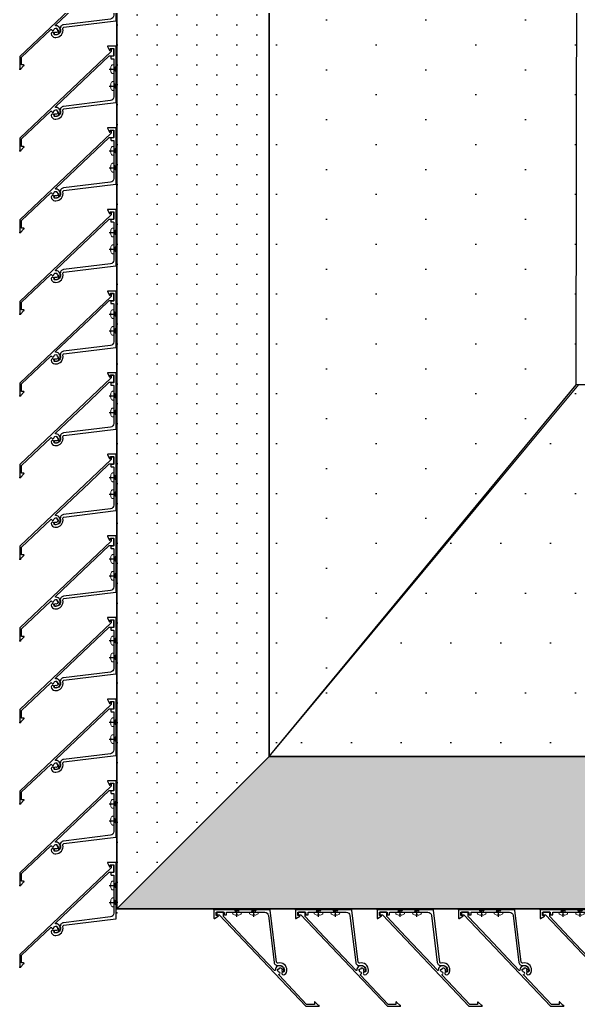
# Model space of a CAD drawing. Header units: millimetres. Extents: x 663313 to 1226001, y 1431724 to 1620898.
# Drawn here: x 744412 to 744857, y 1508431 to 1509217 of the extents above; entities that cross this region are included whole.
import ezdxf

# ---------------------------------------------------------------- set-up
doc = ezdxf.new("R2010")
doc.units = ezdxf.units.MM
doc.linetypes.add('CENTER', pattern=[50.8, 31.75, -6.35, 6.35, -6.35])
doc.linetypes.add('HIDDEN', pattern=[0.375, 0.25, -0.125])
for name, color, linetype in [('000 - CONCRETE_COL_HATCH_', 251, 'Continuous'), ('000 - CONCRETE_COL_WIPEOUT_', 250, 'Continuous'), ('000 - EXISTING_COLUMN_CUT_COLOR_5', 5, 'Continuous'), ('000 - EXISTING_CONCRETE_CUT_COLOR_5', 5, 'Continuous'), ('000 - STRUCTURE_STEEL_ACCESORIES_MAIN_COLOR_2', 1, 'Continuous'), ('000 - STRUCTURE_STEEL_ACCESORIES_SUB_COLOR_3', 251, 'Continuous'), ('000 - STRUCTURE_STEEL_ACCESORIES_WIPEOUT_', 250, 'Continuous'), ('010 - ASPG_ACCESSORIES_HATCH_', 251, 'Continuous'), ('010 - ASPG_ACCESSORIES_MAIN_COLOR_1', 1, 'Continuous'), ('010 - ASPG_ACCESSORIES_SUB_COLOR_1', 1, 'Continuous'), ('010 - ASPG_ACCESSORIES_SUB_COLOR_2', 251, 'Continuous'), ('010 - ASPG_ACCESSORIES_SYMBOL_', 251, 'Continuous'), ('010 - ASPG_ACCESSORIES_WIPEOUT_', 250, 'Continuous'), ('010 - ASPG_EXTR_MAIN_COLOR_2', 2, 'Continuous'), ('010 - ASPG_FASTERN_HIDDEN_', 251, 'Continuous'), ('010 - ASPG_FASTERN_MAIN_COLOR_1', 1, 'Continuous'), ('010 - ASPG_FASTERN_SUB_COLOR_2', 251, 'Continuous'), ('010 - ASPG_FLASHING_HATCH_', 251, 'Continuous'), ('010 - ASPG_FLASHING_MAIN_COLOR_2', 2, 'Continuous'), ('010 - ASPG_FLASHING_MAIN_COLOR_4', 4, 'Continuous'), ('010 - ASPG_FLASHING_WIPEOUT_', 250, 'Continuous'), ('010 - ASPG_FRAMING_CUT_COLOR_4', 4, 'Continuous'), ('010 - ASPG_FRAMING_HATCH_', 251, 'Continuous'), ('010 - ASPG_FRAMING_MAIN_COLOR_2', 2, 'Continuous'), ('010 - ASPG_FRAMING_SUB_COLOR_2', 1, 'Continuous'), ('010 - ASPG_FRAMING_WIPEOUT_', 250, 'Continuous'), ('BOLT & SCREW', 251, 'Continuous'), ('Center Line', 1, 'CENTER'), ('DIM', 1, 'Continuous'), ('tube-stopper', 2, 'Continuous')]:
    doc.layers.add(name, color=color, linetype=linetype)
for name, color, linetype, plot in [('000 - STRUCTURE_STEEL_ACCESORIES_DEF_SUB', 250, 'Continuous', False), ('010 - ASPG_EXTR_DEF_SUB', 250, 'Continuous', False), ('010 - ASPG_FASTERN_DEF_SUB', 250, 'Continuous', False), ('010 - ASPG_FRAMING_DEF_SUB', 250, 'Continuous', False)]:
    doc.layers.add(name, color=color, linetype=linetype, plot=plot)
for name, color, linetype, lineweight in [('12-GRID', 1, 'CENTER', 13), ('A-FLOR-E', 2, 'Continuous', 9), ('SCREW', 8, 'Continuous', 5)]:
    doc.layers.add(name, color=color, linetype=linetype, lineweight=lineweight)
pattern_1 = [(270, (1257419.24324, -520041.6224), (0.65495992507, -1.1344238721), [0.7562825814, -1.5125651628]), (30, (1257419.24324, -520041.6224), (0.65495992936, 1.1344238696), [0.7562825814, -1.5125651628]), (330, (1257419.24324, -520041.6224), (1.30991985442, -2.48e-09), [-1.5125651628, 0.7562825814])]
pattern_2 = [(315, (1257419.4929, -520021.6224), (1.3369313545, 1.3369313545), []), (45, (1257419.4929, -520021.6224), (-1.3369313545, 1.3369313545), [])]
pattern_3 = [(270, (1257419.4425, -520043.9224), (0.65495992507, -1.1344238721), [0.7562825814, -1.5125651628]), (30, (1257419.4425, -520043.9224), (0.65495992936, 1.1344238696), [0.7562825814, -1.5125651628]), (330, (1257419.4425, -520043.9224), (1.30991985442, -2.48e-09), [-1.5125651628, 0.7562825814])]
pattern_4 = [(315, (1257419.1929, -520023.9224), (1.3369313545, 1.3369313545), []), (45, (1257419.1929, -520023.9224), (-1.3369313545, 1.3369313545), [])]
pattern_5 = [(0, (0, 0), (7.9375, 15.875), [0, -15.875])]
pattern_6 = [(0, (0, 0), (19.84375, 39.6875), [0, -39.6875])]
pattern_7 = [(45, (68845973.911, -106253.634), (-4.0411152545, 4.0411152545), []), (45, (68845976.6053, -106253.634), (-4.0411152545, 4.0411152545), [])]

# ---------------------------------------------------------------- blocks, each defined once
blk = doc.blocks.new('C21')
at = {"color": 251}
for p, q in [((0, 0.06296), (0, -0.06296)), ((0.06296, 0), (-0.06296, 0))]:
    blk.add_line(p, q, dxfattribs=at)
at = {"layer": 'A-FLOR-E', "color": 5}
blk.add_lwpolyline([(0.15, 0.15), (0.15, -0.15), (-0.15, -0.15), (-0.15, 0.15)], close=True, dxfattribs=at)
blk = doc.blocks.new('*U5735')
blk.add_wipeout([(-150, -150), (150, -150), (150, 150), (-150, 150)]).dxf.layer = '000 - CONCRETE_COL_WIPEOUT_'
at = {"layer": '000 - CONCRETE_COL_HATCH_'}
h = blk.add_hatch(dxfattribs=at)
h.set_pattern_fill('AR-CONC', color=256, scale=0.5)
h.set_pattern_definition([(50, (0, -2e-14), (3.5863, -0.31376), [0.375, -4.125]), (355, (0, -2e-14), (-0.693757, 3.76096), [0.3, -3.3]), (100.4514, (0.299, -0.026), (2.892544, 3.4472), [0.3187, -3.50571]), (46.1842, (0, 1), (5.33621, -0.8276), [0.5625, -6.1875]), (96.6356, (0.4447, 0.931), (4.67331, 4.87059), [0.47805, -5.25857]), (351.1842, (0, 1), (4.67331, 4.8706), [0.45, -4.95]), (21, (0.5, 0.75), (2.984535, -2.013094), [0.375, -4.125]), (326, (0.5, 0.75), (1.216577, 3.62575), [0.3, -3.3]), (71.4514, (0.7487, 0.5822), (4.20111, 1.612656), [0.3187, -3.50571]), (37.5, (0, -2e-14), (0.060799, 1.664469), [0, -3.26, 0, -3.35, 0, -3.3125]), (7.5, (0, -2e-14), (1.315348, 1.972059), [0, -1.91, 0, -3.185, 0, -1.2625]), (327.5, (-1.115, -2e-14), (2.669112, -0.112774), [0, -1.25, 0, -3.9, 0, -5.175]), (317.5, (-1.615, -2e-14), (2.91593, 0.500525), [0, -1.625, 0, -2.59, 0, -3.675])])
h.paths.add_polyline_path([(-150, -150), (150, -150), (150, 150), (-150, 150)])
blk.add_point((0, 0))
at = {"layer": '000 - EXISTING_COLUMN_CUT_COLOR_5'}
blk.add_lwpolyline([(-150, -150), (150, -150), (150, 150), (-150, 150)], close=True, dxfattribs=at)
blk = doc.blocks.new('W-1-PP18-ST_ENT4_REV00_20260531-225334_LOPF_PL')
at = {"layer": 'DIM', "color": 2}
blk.add_lwpolyline([(-3330.21, -7804.66), (-3330.34, -13099.96)], dxfattribs=at)
at = {"color": 2, "xscale": 1000.000000000001, "yscale": 1000.000000000001, "zscale": 1000.000000000001, "rotation": 89.99860513390384}
blk.add_blockref('C21', (-3180.12, -13249.98), dxfattribs=at)
at = {"layer": '000 - EXISTING_CONCRETE_CUT_COLOR_5'}
blk.add_blockref('*U5735', (-3180.12, -13249.98), dxfattribs=at)
blk = doc.blocks.new('*U6399')
at = {"layer": '12-GRID', "color": 8, "linetype": 'CENTER'}
for p, q in [((0, -6.2), (0, 2.2)), ((-4.2, -2), (4.2, -2))]:
    blk.add_line(p, q, dxfattribs=at)
at = {"layer": 'BOLT & SCREW'}
for p, q in [((-0.55, -1.77), (-1.77, -1.56)), ((-0.55, -2.23), (-1.77, -2.44)), ((-0.46, -1.77), (-0.88, -1.56)), ((-0.46, -2.23), (-0.88, -2.44)), ((-0.23, -1.45), (-0.44, -0.23)), ((-0.23, -1.54), (-0.44, -1.12)), ((-0.23, -2.46), (-0.44, -2.88)), ((-0.23, -2.55), (-0.44, -3.77)), ((0.23, -1.45), (0.44, -0.23)), ((0.23, -1.54), (0.44, -1.12)), ((0.44, -2.88), (0.23, -2.46)), ((0.23, -2.55), (0.44, -3.77)), ((0.46, -1.77), (0.88, -1.56)), ((0.46, -2.23), (0.88, -2.44)), ((0.55, -1.77), (1.77, -1.56)), ((0.55, -2.23), (1.77, -2.44))]:
    blk.add_line(p, q, dxfattribs=at)
for points in [[(-1.77, -1.56), (-0.88, -1.56, 0.414214), (-0.44, -1.12), (-0.44, -0.23), (0.44, -0.23), (0.44, -1.12, 0.414214), (0.88, -1.56), (1.77, -1.56), (1.77, -2.44), (0.88, -2.44, 0.414214), (0.44, -2.88), (0.44, -3.77), (-0.44, -3.77), (-0.44, -2.88, 0.414214), (-0.88, -2.44), (-1.77, -2.44)], [(0.23, -2.46, -0.414214), (0.46, -2.23), (0.55, -2.23), (0.55, -1.77), (0.46, -1.77, -0.414214), (0.23, -1.54), (0.23, -1.45), (-0.23, -1.45), (-0.23, -1.54, -0.414214), (-0.46, -1.77), (-0.55, -1.77), (-0.55, -2.23), (-0.46, -2.23, -0.414214), (-0.23, -2.46), (-0.23, -2.55), (0.23, -2.55)]]:
    blk.add_lwpolyline(points, format="xyb", close=True, dxfattribs=at)
blk.add_circle((0, -2), 3.5, dxfattribs=at)
blk = doc.blocks.new('000_ASPG_TYP_FILES_20260218-010703_FRAME_EXTR_')
at = {"layer": '010 - ASPG_FRAMING_HATCH_'}
h = blk.add_hatch(dxfattribs=at)
h.set_pattern_fill('ANSI32', color=256, scale=0.1, angle=180)
edge = h.paths.add_edge_path()
edge.add_line((2, 16), (2, 2))
edge.add_line((2, 2), (39.7, 2))
edge.add_arc((39.7, 1.7), 0.3, 0, 90, ccw=False)
edge.add_line((40, 1.7), (40, 0.3))
edge.add_arc((39.7, 0.3), 0.3, -90, 0, ccw=False)
edge.add_line((39.7, 0), (0.3, 0))
edge.add_arc((0.3, 0.3), 0.3, 180, 270, ccw=False)
edge.add_line((0, 0.3), (0, 17.7))
edge.add_arc((0.3, 17.7), 0.3, 90, 180, ccw=False)
edge.add_line((0.3, 18), (22.56, 18))
edge.add_arc((22.56, 18.5), 0.5, 270, 380.20955)
edge.add_arc((26.17, 19.83), 3.35, 182.06379, 200.20955, ccw=False)
edge.add_arc((23.58, 19.74), 0.76, 2.06379, 182.06379, ccw=False)
edge.add_arc((26.17, 19.83), 1.83, 182.06379, 447.93621)
edge.add_arc((26.26, 22.42), 0.76, 87.93621, 267.93621, ccw=False)
edge.add_arc((26.17, 19.83), 3.35, 69.79045, 87.93621, ccw=False)
edge.add_arc((27.5, 23.44), 0.5, 249.79045, 360)
edge.add_line((28, 23.44), (28, 26.68))
edge.add_line((28, 26.68), (28.5, 27.18))
edge.add_line((28.5, 27.18), (28, 27.68))
edge.add_line((28, 27.68), (28, 38.62))
edge.add_line((28, 38.62), (28.5, 39.12))
edge.add_line((28.5, 39.12), (28, 39.62))
edge.add_line((28, 39.62), (28, 42.86))
edge.add_arc((27.5, 42.86), 0.5, 0, 110.20955)
edge.add_arc((26.17, 46.47), 3.35, 272.06379, 290.20955, ccw=False)
edge.add_arc((26.26, 43.88), 0.76, 92.06379, 272.06379, ccw=False)
edge.add_arc((26.17, 46.47), 1.83, 272.06379, 537.93621)
edge.add_arc((23.58, 46.56), 0.76, 177.93621, 357.93621, ccw=False)
edge.add_arc((26.17, 46.47), 3.35, 159.79045, 177.93621, ccw=False)
edge.add_arc((22.56, 47.8), 0.5, 339.79045, 450)
edge.add_line((22.56, 48.3), (0.3, 48.3))
edge.add_arc((0.3, 48.6), 0.3, 180, 270, ccw=False)
edge.add_line((0, 48.6), (0, 60))
edge.add_arc((0.3, 60), 0.3, 90, 180, ccw=False)
edge.add_line((0.3, 60.3), (5, 60.3))
edge.add_line((5, 60.3), (5, 65))
edge.add_arc((5.3, 65), 0.3, 90, 180, ccw=False)
edge.add_line((5.3, 65.3), (30, 65.3))
edge.add_line((30, 65.3), (30, 63.6))
edge.add_arc((29.7, 63.6), 0.3, -90, 0, ccw=False)
edge.add_line((29.7, 63.3), (7.3, 63.3))
edge.add_arc((7.3, 63), 0.3, 90, 180)
edge.add_line((7, 63), (7, 58.3))
edge.add_line((7, 58.3), (2.3, 58.3))
edge.add_arc((2.3, 58), 0.3, 90, 180)
edge.add_line((2, 58), (2, 50.6))
edge.add_arc((2.3, 50.6), 0.3, 180, 270)
edge.add_line((2.3, 50.3), (29.7, 50.3))
edge.add_arc((29.7, 50), 0.3, 0, 90, ccw=False)
edge.add_line((30, 50), (30, 26.68))
edge.add_line((30, 26.68), (30, 16.3))
edge.add_arc((29.7, 16.3), 0.3, -90, 0, ccw=False)
edge.add_line((29.7, 16), (2, 16))
at = {"layer": '010 - ASPG_FRAMING_CUT_COLOR_4'}
blk.add_lwpolyline([(2, 16), (2, 2), (39.7, 2, -0.414214), (40, 1.7), (40, 0.3, -0.414214), (39.7, 0), (0.3, 0, -0.414214), (0, 0.3), (0, 17.7, -0.414214), (0.3, 18), (22.56, 18, 0.52173), (23.03, 18.67, -0.079342), (22.82, 19.71, -1), (24.34, 19.76, 2.296346), (26.24, 21.66, -1), (26.29, 23.18, -0.079342), (27.33, 22.97, 0.52173), (28, 23.44), (28, 26.68), (28.5, 27.18), (28, 27.68), (28, 38.62), (28.5, 39.12), (28, 39.62), (28, 42.86, 0.52173), (27.33, 43.33, -0.079342), (26.29, 43.12, -1), (26.24, 44.64, 2.296346), (24.34, 46.54, -1), (22.82, 46.59, -0.079342), (23.03, 47.63, 0.52173), (22.56, 48.3), (0.3, 48.3, -0.414214), (0, 48.6), (0, 60, -0.414214), (0.3, 60.3), (5, 60.3), (5, 65, -0.414214), (5.3, 65.3), (30, 65.3), (30, 63.6, -0.414214), (29.7, 63.3), (7.3, 63.3, 0.414214), (7, 63), (7, 58.3), (2.3, 58.3, 0.414214), (2, 58), (2, 50.6, 0.414214), (2.3, 50.3), (29.7, 50.3, -0.414214), (30, 50), (30, 26.68), (30, 16.3, -0.414214), (29.7, 16)], format="xyb", close=True, dxfattribs=at)
for p in [(26.17, 48.47), (26.17, 21.83)]:
    blk.add_blockref('*U6399', p)
blk = doc.blocks.new('PZG35-9D5')
at = {"layer": 'Center Line'}
blk.add_line((0, 3.73), (0, -10.53), dxfattribs=at)
at = {"layer": 'SCREW', "color": 8}
for p, q in [((-1.4, 0), (-1.4, -1.09)), ((1.4, 0), (1.4, -0.59)), ((-1.85, -1.4), (1.85, -0.9)), ((-1.85, -1.4), (-1.4, -1.09)), ((-1.85, -1.4), (-1.4, -1.71)), ((-1.85, -2.7), (1.85, -2.2)), ((-1.85, -2.7), (-1.4, -2.39)), ((-1.85, -2.7), (-1.4, -3.01)), ((-1.85, -4), (-1.4, -3.69)), ((-1.85, -4), (-0.99, -3.88)), ((-1.85, -4), (-1.4, -4.31)), ((-1.4, -1.09), (1.4, -0.59)), ((-1.4, -1.71), (1.4, -1.21)), ((-1.4, -1.71), (-1.4, -2.39)), ((-1.4, -2.39), (1.4, -1.89)), ((-1.4, -3.01), (1.4, -2.51)), ((-1.4, -3.01), (-1.4, -3.69)), ((-1.4, -3.69), (-0.84, -3.59)), ((-1.4, -4.31), (-1.18, -4.27)), ((-1.4, -4.31), (-1.4, -8.1)), ((0.56, -3.34), (1.4, -3.19)), ((0.71, -3.65), (1.85, -3.5)), ((0.71, -3.93), (1.4, -3.81)), ((0.71, -4.61), (1.4, -4.49)), ((0.71, -4.95), (1.85, -4.8)), ((0.71, -5.23), (1.4, -5.11)), ((1.85, -0.9), (1.4, -0.59)), ((1.85, -0.9), (1.4, -1.21)), ((1.4, -1.21), (1.4, -1.89)), ((1.85, -2.2), (1.4, -1.89)), ((1.85, -2.2), (1.4, -2.51)), ((1.4, -2.51), (1.4, -3.19)), ((1.85, -3.5), (1.4, -3.19)), ((1.85, -3.5), (1.4, -3.81)), ((1.4, -3.81), (1.4, -4.49)), ((1.85, -4.8), (1.4, -4.49)), ((1.85, -4.8), (1.4, -5.11)), ((1.4, -5.11), (1.4, -8.1)), ((0, -9.5), (-1.4, -8.1)), ((0, -9.5), (1.4, -8.1))]:
    blk.add_line(p, q, dxfattribs=at)
blk.add_lwpolyline([(0, -9.5), (0.71, -5.23), (0.71, -3.6, 0.417657), (0.41, -3.3, 0.108102), (-0.84, -3.59), (-1.4, -4.7)], format="xyb", dxfattribs=at)
blk = doc.blocks.new('*U6170')
at = {"layer": 'SCREW', "color": 6}
blk.add_lwpolyline([(3.03, 1.78, 0.09906), (0.8, 2.55), (0.8, 2.27), (-0.8, 2.27), (-0.8, 2.55, 0.09906), (-3.03, 1.78, 0.266588), (-3.5, 0.96), (-3.5, 0.2, 0.414214), (-3.3, 0), (3.3, 0, 0.414214), (3.5, 0.2), (3.5, 0.96, 0.266588)], format="xyb", close=True, dxfattribs=at)
at = {"layer": 'SCREW'}
blk.add_blockref('PZG35-9D5', (0, 0), dxfattribs=at)
blk = doc.blocks.new('*U6179')
blk.add_point((0, 0))
at = {"layer": '010 - ASPG_ACCESSORIES_MAIN_COLOR_1'}
blk.add_lwpolyline([(-39.7, -0.6, 0.414214), (-40, -0.9), (-40, -7.37, 0.57735), (-39.65, -7.57), (-36.64, -5.83, 0.767327), (-36.79, -5.3), (-37.9, -5.3, -0.414214), (-38.2, -5), (-38.2, -2.8, -0.414214), (-38, -2.6), (-32.18, -2.6, -0.388879), (-31.98, -2.78), (-31.85, -4.34, 0.388879), (-31.35, -4.8), (-30.3, -4.8, 0.414214), (-30, -4.5), (-30, -2.9, -0.414214), (-29.7, -2.6), (0.41, -2.6, -0.378969), (3.39, -5.24), (7.95, -42.52, 0.446593), (11.62, -45.08, -0.489802), (16.08, -48.68), (16.06, -49.36, -0.18248), (15.8, -50.02, -0.267949), (15.33, -50.17, 1.122115), (15.1, -52.34, 0.405004), (18.06, -49.4), (18.08, -48.72, 0.489805), (11.16, -43.13, -0.446597), (9.94, -42.28), (4.87, -0.85, 0.364176), (4.57, -0.6)], format="xyb", close=True, dxfattribs=at)
at = {"layer": '010 - ASPG_EXTR_DEF_SUB'}
for p in [(-40, -0.5), (43.44, -76.9), (43.44, -77.5)]:
    blk.add_point(p, dxfattribs=at)
at = {"layer": '010 - ASPG_EXTR_MAIN_COLOR_2'}
blk.add_lwpolyline([(11.37, -48.15), (11.47, -47.44), (12.18, -47.56), (12.29, -46.79, -0.535538), (14.19, -49.17, 0.991572), (15.66, -49.58, 1.157025), (8.79, -48.77, -0.688558), (8.27, -48.99), (-17.14, -22.17), (-32.34, -6.13), (-32.34, -2.9, 0.414312), (-32.64, -2.6), (-37.54, -2.6, 0.414116), (-37.84, -2.9), (-37.84, -4.3, 0.414214), (-37.54, -4.6), (-35.99, -4.6, -0.205895), (-35.77, -4.69), (33.23, -77.5), (43.14, -77.5, 0.668179), (43.36, -76.99), (40.52, -74.15, 0.668179), (40.01, -74.36), (40.01, -76), (33.87, -76), (11.86, -52.78, -0.558354), (12.08, -51.95, 0.766275), (12.04, -50.39, -0.438583), (10.71, -48.05)], format="xyb", close=True, dxfattribs=at)
at = {"layer": 'SCREW', "rotation": 180}
for p in [(-21.65, -2.5), (-8.24, -2.5)]:
    blk.add_blockref('*U6170', p, dxfattribs=at)
blk = doc.blocks.new('*U4706')
blk.add_wipeout([(1287.28, 4), (60, 4), (60, 69.3), (1287.28, 69.3)]).dxf.layer = '010 - ASPG_FRAMING_WIPEOUT_'
at = {"layer": '010 - ASPG_FRAMING_MAIN_COLOR_2'}
blk.add_lwpolyline([(1257.28, 69.3), (90, 69.3), (90, 6), (1257.28, 6)], close=True, dxfattribs=at)
at = {"layer": '010 - ASPG_FRAMING_SUB_COLOR_2'}
for points in [[(1287.28, 4), (60, 4), (60, 69.3), (1287.28, 69.3)], [(60, 2), (60, 4), (1287.28, 4), (1287.28, 2)]]:
    blk.add_lwpolyline(points, close=True, dxfattribs=at)
at = {"color": 1, "xscale": -1, "rotation": 180}
for p in [(575.3, 69.3), (640.3, 69.3), (705.3, 69.3), (770.3, 69.3), (835.3, 69.3), (900.3, 69.3), (965.3, 69.3), (1030.3, 69.3), (1095.3, 69.3), (1160.3, 69.3), (1225.3, 69.3), (1290.3, 69.3)]:
    blk.add_blockref('*U6179', p, dxfattribs=at)
at = {"xscale": -1}
blk.add_blockref('000_ASPG_TYP_FILES_20260218-010703_FRAME_EXTR_', (1287.28, 4), dxfattribs=at)
blk = doc.blocks.new('*U6177')
at = {"layer": '010 - ASPG_FRAMING_HATCH_', "transparency": 33554585}
h = blk.add_hatch(dxfattribs=at)
h.set_pattern_fill('ANSI32', color=256, scale=0.25)
edge = h.paths.add_edge_path()
edge.add_line((2, -50), (2, -75))
edge.add_line((2, -75), (0, -75))
edge.add_line((0, -75), (0, -49))
edge.add_arc((1, -49), 1, 90, 180, ccw=False)
edge.add_line((1, -48), (63, -48))
edge.add_arc((63, -47), 1, 270, 360)
edge.add_line((64, -47), (64, 47))
edge.add_arc((63, 47), 1, 0, 90)
edge.add_line((63, 48), (1, 48))
edge.add_arc((1, 49), 1, 180, 270, ccw=False)
edge.add_line((0, 49), (0, 75))
edge.add_line((0, 75), (2, 75))
edge.add_line((2, 75), (2, 50))
edge.add_line((2, 50), (141, 50))
edge.add_line((141, 50), (141, 41))
edge.add_arc((140, 41), 1, 270, 360, ccw=False)
edge.add_line((140, 40), (132, 40))
edge.add_arc((132, 41), 1, 180, 270, ccw=False)
edge.add_line((131, 41), (131, 47))
edge.add_arc((130, 47), 1, 0, 90)
edge.add_line((130, 48), (67, 48))
edge.add_arc((67, 47), 1, 90, 180)
edge.add_line((66, 47), (66, -47))
edge.add_arc((67, -47), 1, 180, 270)
edge.add_line((67, -48), (130, -48))
edge.add_arc((130, -47), 1, 270, 360)
edge.add_line((131, -47), (131, -41))
edge.add_arc((132, -41), 1, 90, 180, ccw=False)
edge.add_line((132, -40), (140, -40))
edge.add_arc((140, -41), 1, 0, 90, ccw=False)
edge.add_line((141, -41), (141, -50))
edge.add_line((141, -50), (2, -50))
h.paths.add_polyline_path([(139, 48), (139, 42), (133, 42), (133, 48)], flags=16)
h.paths.add_polyline_path([(139, -48), (139, -42), (133, -42), (133, -48)], flags=16)
at = {"layer": '010 - ASPG_FRAMING_HATCH_'}
h = blk.add_hatch(dxfattribs=at)
h.set_pattern_fill('ANSI37', color=256, scale=0.595498, angle=-90)
h.set_pattern_definition(pattern_2)
edge = h.paths.add_edge_path()
edge.add_ellipse((57.77, 55), major_axis=(0, -5), ratio=0.644482, start_angle=0, end_angle=180)
edge.add_line((57.77, 60), (62, 60))
edge.add_arc((62, 60.3), 0.3, -90, 0)
edge.add_line((62.3, 60.3), (62.3, 61))
edge.add_line((62.3, 61), (61.8, 61.5))
edge.add_line((61.8, 61.5), (62.3, 62))
edge.add_line((62.3, 62), (61.8, 62.5))
edge.add_line((61.8, 62.5), (62.3, 63))
edge.add_line((62.3, 63), (61.8, 63.5))
edge.add_line((61.8, 63.5), (62.3, 64))
edge.add_line((62.3, 64), (62.3, 65))
edge.add_line((62.3, 65), (63.3, 65))
edge.add_line((63.3, 65), (63.8, 65.5))
edge.add_line((63.8, 65.5), (64.3, 65))
edge.add_line((64.3, 65), (64.8, 65.5))
edge.add_line((64.8, 65.5), (65.3, 65))
edge.add_line((65.3, 65), (65.8, 65.5))
edge.add_line((65.8, 65.5), (66.3, 65))
edge.add_line((66.3, 65), (67, 65))
edge.add_arc((67, 65.3), 0.3, -90, 0)
edge.add_line((67.3, 65.3), (67.3, 60))
edge.add_arc((77.2, 55), 11.09, 153.20373, 206.79627)
edge.add_line((67.3, 50), (57.77, 50))
h = blk.add_hatch(dxfattribs=at)
h.set_pattern_fill('ANSI37', color=256, scale=0.595498, angle=-90)
h.set_pattern_definition(pattern_4)
edge = h.paths.add_edge_path()
edge.add_ellipse((11.53, 55), major_axis=(0, -5), ratio=0.644482, start_angle=180, end_angle=360, ccw=False)
edge.add_line((11.53, 60), (2, 60))
edge.add_arc((-7.9, 55), 11.09, -26.79627, 26.79627, ccw=False)
edge.add_line((2, 50), (11.53, 50))
h = blk.add_hatch(dxfattribs=at)
h.set_pattern_fill('HONEY', color=256, scale=0.238199, angle=-90)
h.set_pattern_definition(pattern_3)
edge = h.paths.add_edge_path()
edge.add_ellipse((11.78, 55), major_axis=(0, -5), ratio=0.644482, start_angle=0, end_angle=360, ccw=False)
h = blk.add_hatch(dxfattribs=at)
h.set_pattern_fill('HONEY', color=256, scale=0.238199, angle=-90)
h.set_pattern_definition(pattern_1)
edge = h.paths.add_edge_path()
edge.add_ellipse((57.52, 55), major_axis=(0, -5), ratio=0.644482, start_angle=0, end_angle=360)
h = blk.add_hatch(dxfattribs=at)
h.set_pattern_fill('ANSI37', color=256, scale=0.595498, angle=-90)
h.set_pattern_definition(pattern_4)
edge = h.paths.add_edge_path()
edge.add_ellipse((11.53, -55), major_axis=(0, 5), ratio=0.644482, start_angle=0, end_angle=180)
edge.add_line((11.53, -60), (2, -60))
edge.add_arc((-7.9, -55), 11.09, 333.20373, 386.79627)
edge.add_line((2, -50), (11.53, -50))
h = blk.add_hatch(dxfattribs=at)
h.set_pattern_fill('HONEY', color=256, scale=0.238199, angle=-90)
h.set_pattern_definition(pattern_3)
edge = h.paths.add_edge_path()
edge.add_ellipse((11.78, -55), major_axis=(0, 5), ratio=0.644482, start_angle=0, end_angle=360)
h = blk.add_hatch(dxfattribs=at)
h.set_pattern_fill('HONEY', color=256, scale=0.238199, angle=-90)
h.set_pattern_definition(pattern_1)
edge = h.paths.add_edge_path()
edge.add_ellipse((57.52, -55), major_axis=(0, 5), ratio=0.644482, start_angle=0, end_angle=360, ccw=False)
h = blk.add_hatch(dxfattribs=at)
h.set_pattern_fill('ANSI37', color=256, scale=0.595498, angle=-90)
h.set_pattern_definition(pattern_2)
edge = h.paths.add_edge_path()
edge.add_ellipse((57.77, -55), major_axis=(0, 5), ratio=0.644482, start_angle=180, end_angle=360, ccw=False)
edge.add_line((57.77, -60), (62, -60))
edge.add_arc((62, -60.3), 0.3, 360, 450, ccw=False)
edge.add_line((62.3, -60.3), (62.3, -61))
edge.add_line((62.3, -61), (61.8, -61.5))
edge.add_line((61.8, -61.5), (62.3, -62))
edge.add_line((62.3, -62), (61.8, -62.5))
edge.add_line((61.8, -62.5), (62.3, -63))
edge.add_line((62.3, -63), (61.8, -63.5))
edge.add_line((61.8, -63.5), (62.3, -64))
edge.add_line((62.3, -64), (62.3, -65))
edge.add_line((62.3, -65), (63.3, -65))
edge.add_line((63.3, -65), (63.8, -65.5))
edge.add_line((63.8, -65.5), (64.3, -65))
edge.add_line((64.3, -65), (64.8, -65.5))
edge.add_line((64.8, -65.5), (65.3, -65))
edge.add_line((65.3, -65), (65.8, -65.5))
edge.add_line((65.8, -65.5), (66.3, -65))
edge.add_line((66.3, -65), (67, -65))
edge.add_arc((67, -65.3), 0.3, 360, 450, ccw=False)
edge.add_line((67.3, -65.3), (67.3, -60))
edge.add_arc((77.2, -55), 11.09, 153.20373, 206.79627, ccw=False)
edge.add_line((67.3, -50), (57.77, -50))
at = {"layer": '010 - ASPG_FASTERN_DEF_SUB'}
blk.add_point((0, 0), dxfattribs=at)
at = {"layer": '010 - ASPG_FRAMING_CUT_COLOR_4'}
blk.add_lwpolyline([(2, -50), (2, -75), (0, -75), (0, -49, -0.414214), (1, -48), (63, -48, 0.414214), (64, -47), (64, 47, 0.414214), (63, 48), (1, 48, -0.414214), (0, 49), (0, 75), (2, 75), (2, 50), (141, 50), (141, 41, -0.414214), (140, 40), (132, 40, -0.414214), (131, 41), (131, 47, 0.414214), (130, 48), (67, 48, 0.414214), (66, 47), (66, -47, 0.414214), (67, -48), (130, -48, 0.414214), (131, -47), (131, -41, -0.414214), (132, -40), (140, -40, -0.414214), (141, -41), (141, -50)], format="xyb", close=True, dxfattribs=at)
for points in [[(139, 48), (139, 42), (133, 42), (133, 48)], [(139, -48), (139, -42), (133, -42), (133, -48)]]:
    blk.add_lwpolyline(points, close=True, dxfattribs=at)
at = {"layer": '010 - ASPG_FRAMING_DEF_SUB', "transparency": 33554508}
blk.add_line((136.5, 0), (-4.5, 0), dxfattribs=at)
at = {"layer": '010 - ASPG_FRAMING_DEF_SUB', "transparency": 33554457}
for points in [[(54.3, 50), (67.3, 50), (67.3, 65.5), (54.3, 65.5)], [(2, 50), (15, 50), (15, 60), (2, 60)], [(2, -50), (15, -50), (15, -60), (2, -60)], [(54.3, -50), (67.3, -50), (67.3, -65.5), (54.3, -65.5)]]:
    blk.add_lwpolyline(points, close=True, dxfattribs=at)
at = {"layer": '010 - ASPG_FRAMING_SUB_COLOR_2'}
for points in [[(57.52, 50), (67.3, 50, -0.238199), (67.3, 60), (67.3, 65.3, -0.414214), (67, 65), (66.3, 65), (65.8, 65.5), (65.3, 65), (64.8, 65.5), (64.3, 65), (63.8, 65.5), (63.3, 65), (62.3, 65), (62.3, 64), (61.8, 63.5), (62.3, 63), (61.8, 62.5), (62.3, 62), (61.8, 61.5), (62.3, 61), (62.3, 60.3, -0.414214), (62, 60), (57.52, 60)], [(11.78, 50), (2, 50, 0.238199), (2, 60), (11.78, 60)], [(11.78, -50), (2, -50, -0.238199), (2, -60), (11.78, -60)], [(57.52, -50), (67.3, -50, 0.238199), (67.3, -60), (67.3, -65.3, 0.414214), (67, -65), (66.3, -65), (65.8, -65.5), (65.3, -65), (64.8, -65.5), (64.3, -65), (63.8, -65.5), (63.3, -65), (62.3, -65), (62.3, -64), (61.8, -63.5), (62.3, -63), (61.8, -62.5), (62.3, -62), (61.8, -61.5), (62.3, -61), (62.3, -60.3, 0.414214), (62, -60), (57.52, -60)]]:
    blk.add_lwpolyline(points, format="xyb", dxfattribs=at)
at = {"layer": '010 - ASPG_FRAMING_SUB_COLOR_2', "extrusion": (0, 0, -1)}
for centre, major_axis in [((11.78, 55), (0, -5)), ((57.52, -55), (0, 5))]:
    blk.add_ellipse(centre, major_axis=major_axis, ratio=0.644482, dxfattribs=at)
at = {"layer": '010 - ASPG_FRAMING_SUB_COLOR_2'}
for centre, major_axis in [((57.52, 55), (0, -5)), ((11.78, -55), (0, 5))]:
    blk.add_ellipse(centre, major_axis=major_axis, ratio=0.644482, dxfattribs=at)
blk = doc.blocks.new('*U4705')
blk.add_wipeout([(465, 4), (60, 4), (60, 69.3), (465, 69.3)]).dxf.layer = '010 - ASPG_FRAMING_WIPEOUT_'
at = {"color": 1}
blk.add_point((60, 69.5), dxfattribs=at)
at = {"layer": '010 - ASPG_FRAMING_MAIN_COLOR_2'}
blk.add_lwpolyline([(435, 69.3), (90, 69.3), (90, 6), (435, 6)], close=True, dxfattribs=at)
at = {"layer": '010 - ASPG_FRAMING_SUB_COLOR_2'}
for points in [[(465, 4), (60, 4), (60, 69.3), (465, 69.3)], [(60, 2), (60, 4), (465, 4), (465, 2)]]:
    blk.add_lwpolyline(points, close=True, dxfattribs=at)
at = {"color": 1, "rotation": 180}
for p in [(100, 69.3), (165, 69.3), (230, 69.3), (295, 69.3), (360, 69.3), (425, 69.3)]:
    blk.add_blockref('*U6179', p, dxfattribs=at)
at = {"transparency": 33554559, "xscale": -1, "rotation": 270}
blk.add_blockref('*U6177', (0, 0), dxfattribs=at)
blk.add_blockref('000_ASPG_TYP_FILES_20260218-010703_FRAME_EXTR_', (60, 4))
at = {"xscale": -1}
blk.add_blockref('000_ASPG_TYP_FILES_20260218-010703_FRAME_EXTR_', (465, 4), dxfattribs=at)
blk = doc.blocks.new('W-1-PP18-ST_ENT4_REV00_20260604-235409_LOPF_ASPG_')
at = {"xscale": -1.000000000000002, "rotation": 90}
blk.add_blockref('*U4706', (-3379, -12230), dxfattribs=at)
at = {"rotation": 180}
blk.add_blockref('*U4705', (-2906, -13448), dxfattribs=at)
blk = doc.blocks.new('*U5631')
blk.add_wipeout([(0, -52), (1921, -52), (1674.34, -348.31), (0, -348)]).dxf.layer = '010 - ASPG_FLASHING_WIPEOUT_'
at = {"layer": '010 - ASPG_FLASHING_HATCH_'}
h = blk.add_hatch(dxfattribs=at)
h.set_pattern_fill('DOTS', color=256, scale=0.5)
h.set_pattern_definition(pattern_6)
h.paths.add_polyline_path([(0, -52), (1921, -52), (1674.34, -348.31), (0, -348)])
at = {"layer": '010 - ASPG_FLASHING_MAIN_COLOR_2'}
blk.add_lwpolyline([(0, -52), (1921, -52), (1674.34, -348.31), (0, -348)], close=True, dxfattribs=at)
blk.add_wipeout([(0, 69.3), (2042.3, 69.3), (1921, -52), (0, -52)]).dxf.layer = '010 - ASPG_FLASHING_WIPEOUT_'
at = {"layer": '010 - ASPG_FLASHING_HATCH_'}
h = blk.add_hatch(dxfattribs=at)
h.set_pattern_fill('DOTS', color=256, scale=0.2)
h.set_pattern_definition(pattern_5)
h.paths.add_polyline_path([(0, 69.3), (2042.3, 69.3), (1921, -52), (0, -52)])
at = {"layer": '010 - ASPG_FLASHING_MAIN_COLOR_4'}
blk.add_lwpolyline([(0, 69.3), (2042.3, 69.3), (1921, -52), (0, -52)], close=True, dxfattribs=at)
blk = doc.blocks.new('*U5630')
blk.add_wipeout([(0, -52), (1166, -52), (869.96, -296.66), (0, -298)]).dxf.layer = '010 - ASPG_FLASHING_WIPEOUT_'
at = {"layer": '010 - ASPG_FLASHING_HATCH_'}
h = blk.add_hatch(dxfattribs=at)
h.set_pattern_fill('DOTS', color=256, scale=0.5)
h.set_pattern_definition(pattern_6)
h.paths.add_polyline_path([(0, -52), (1166, -52), (869.96, -296.66), (0, -298)])
at = {"layer": '010 - ASPG_FLASHING_MAIN_COLOR_2'}
blk.add_lwpolyline([(0, -52), (1166, -52), (869.96, -296.66), (0, -298)], close=True, dxfattribs=at)
blk.add_wipeout([(0, 69.3), (1287.3, 69.3), (1166, -52), (0, -52)]).dxf.layer = '010 - ASPG_FLASHING_WIPEOUT_'
at = {"layer": '010 - ASPG_FLASHING_HATCH_'}
h = blk.add_hatch(dxfattribs=at)
h.set_pattern_fill('DOTS', color=256, scale=0.2)
h.set_pattern_definition(pattern_5)
h.paths.add_polyline_path([(0, 69.3), (1287.3, 69.3), (1166, -52), (0, -52)])
at = {"layer": '010 - ASPG_FLASHING_MAIN_COLOR_4'}
blk.add_lwpolyline([(0, 69.3), (1287.3, 69.3), (1166, -52), (0, -52)], close=True, dxfattribs=at)
blk = doc.blocks.new('W-1-PP18-ST_ENT4_REV00_20260617-033902_ASPG_FLASHING')
at = {"rotation": 180}
blk.add_blockref('*U5631', (-1406, -13448), dxfattribs=at)
at = {"xscale": -1.000000000000002, "rotation": 90}
blk.add_blockref('*U5630', (-3379, -12230), dxfattribs=at)
blk = doc.blocks.new('*U4563')
at = {"layer": '010 - ASPG_ACCESSORIES_SUB_COLOR_2'}
for p, q in [((-2.08, -1.55), (-2.08, 0)), ((2.08, -1.05), (2.08, 0)), ((-2.73, -1.9), (2.73, -1.4)), ((-2.73, -1.9), (-2.08, -1.55)), ((-2.73, -1.9), (-2.08, -2.25)), ((-2.73, -3.7), (2.73, -3.2)), ((-2.73, -3.7), (-2.08, -3.35)), ((-2.73, -3.7), (-2.08, -4.05)), ((-2.73, -5.5), (2.73, -5)), ((-2.73, -5.5), (2.73, -5)), ((-2.73, -5.5), (-2.08, -5.15)), ((-2.73, -5.5), (-2.08, -5.15)), ((-2.73, -5.5), (-2.08, -5.85)), ((-2.73, -5.5), (-2.08, -5.85)), ((-2.73, -7.3), (2.73, -6.8)), ((-2.73, -7.3), (-2.08, -6.95)), ((-2.73, -7.3), (-2.08, -7.65)), ((-2.08, -1.55), (2.08, -1.05)), ((-2.08, -2.25), (2.08, -1.75)), ((-2.08, -3.35), (-2.08, -2.25)), ((-2.08, -3.35), (2.08, -2.85)), ((-2.08, -4.05), (2.08, -3.55)), ((-2.08, -5.15), (-2.08, -4.05)), ((-2.08, -5.15), (2.08, -4.65)), ((-2.08, -5.15), (2.08, -4.65)), ((-2.08, -5.85), (2.08, -5.35)), ((-2.08, -5.85), (2.08, -5.35)), ((-2.08, -6.95), (-2.08, -5.85)), ((-2.08, -6.95), (-2.08, -5.85)), ((-2.08, -6.95), (2.08, -6.45)), ((-2.08, -7.65), (2.08, -7.15)), ((-2.08, -8.75), (-2.08, -7.65)), ((2.73, -1.4), (2.08, -1.05)), ((2.73, -1.4), (2.08, -1.75)), ((2.08, -2.85), (2.08, -1.75)), ((2.73, -3.2), (2.08, -2.85)), ((2.73, -3.2), (2.08, -3.55)), ((2.08, -4.65), (2.08, -3.55)), ((2.73, -5), (2.08, -4.65)), ((2.73, -5), (2.08, -4.65)), ((2.73, -5), (2.08, -5.35)), ((2.73, -5), (2.08, -5.35)), ((2.08, -6.45), (2.08, -5.35)), ((2.08, -6.45), (2.08, -5.35)), ((2.73, -6.8), (2.08, -6.45)), ((2.73, -6.8), (2.08, -7.15)), ((2.08, -8.25), (2.08, -7.15)), ((-2.73, -9.1), (-2.08, -8.75)), ((-2.73, -9.1), (-1.57, -8.98)), ((-2.73, -9.1), (-2.08, -9.45)), ((-2.73, -10.9), (-2.08, -10.55)), ((-2.73, -10.9), (-1.84, -10.81)), ((-2.73, -10.9), (-2.08, -11.25)), ((-2.08, -8.75), (-1.06, -8.61)), ((-2.08, -9.45), (-1.63, -9.39)), ((-2.08, -10.55), (-2.08, -9.45)), ((-2.08, -10.55), (-1.8, -10.51)), ((-2.08, -11.25), (-1.91, -11.23)), ((-2.08, -12.4), (-2.08, -11.25)), ((-2.08, -12.4), (-2.08, -15.6)), ((0, -17.2), (-2.08, -15.6)), ((0, -17.2), (2.08, -15.6)), ((0.43, -8.44), (2.08, -8.25)), ((0.71, -8.78), (2.73, -8.6)), ((0.71, -9.1), (2.08, -8.95)), ((0.71, -10.21), (2.08, -10.05)), ((0.71, -10.58), (2.73, -10.4)), ((0.71, -10.9), (2.08, -10.75)), ((2.73, -8.6), (2.08, -8.25)), ((2.73, -8.6), (2.08, -8.95)), ((2.08, -10.05), (2.08, -8.95)), ((2.73, -10.4), (2.08, -10.05)), ((2.73, -10.4), (2.08, -10.75)), ((2.08, -10.75), (2.08, -15.6))]:
    blk.add_line(p, q, dxfattribs=at)
blk.add_lwpolyline([(0, -17.2), (0.71, -11.46), (0.71, -8.74, 0.417657), (0.41, -8.44, 0.070993), (-1.53, -8.73), (-2.08, -12.4)], format="xyb", dxfattribs=at)
at = {"layer": '010 - ASPG_ACCESSORIES_SYMBOL_', "linetype": 'CENTER'}
blk.add_line((0, 6.14), (0, -18.2), dxfattribs=at)
at = {"layer": '010 - ASPG_FASTERN_MAIN_COLOR_1'}
for p, q in [((-5.5, 0.55), (-5.5, 0)), ((5.5, 0), (-5.5, 0)), ((-5.2, 0.85), (-4.17, 1.2)), ((5.2, 0.85), (-5.2, 0.85)), ((-4.17, 5.05), (-4.17, 1.2)), ((4.17, 1.2), (-4.17, 1.2)), ((3.13, 5.45), (-3.13, 5.45)), ((-2.58, 0.85), (-2.08, 1.2)), ((-2.08, 5.05), (-2.08, 1.2)), ((2.08, 5.05), (2.08, 1.2)), ((2.45, 0.85), (2.08, 1.2)), ((4.17, 5.05), (4.17, 1.2)), ((5.2, 0.85), (4.17, 1.2)), ((5.5, 0.55), (5.5, 0))]:
    blk.add_line(p, q, dxfattribs=at)
for centre, radius, start, end in [((-5.2, 0.55), 0.3, 90, 180), ((-3.13, 3.89), 1.56, 48.01708, 131.98292), ((0, -0.18), 5.63, 68.27991, 111.72009), ((3.13, 3.89), 1.56, 48.01708, 131.98292), ((5.2, 0.55), 0.3, 0, 90)]:
    blk.add_arc(centre, radius, start, end, dxfattribs=at)
blk = doc.blocks.new('G$C7D677D58')
at = {"layer": 'tube-stopper'}
h = blk.add_hatch(dxfattribs=at)
h.set_pattern_fill('ANSI35', color=256, scale=0.02, angle=280.67684, style=0)
h.set_pattern_definition([(145.676841, (67.453535, -13.0942606), (0.00281929957, 0.00412935224), []), (145.676841, (67.4500606, -13.0949156), (0.00281929957, 0.00412935224), [0.00625, -0.00125, 0, -0.00125])])
h.paths.add_polyline_path([(0.02989, 0.01545), (0.02447, 0.01545), (0.02447, 0.00055), (0.02989, 0.00055)])
at = {"layer": '000 - STRUCTURE_STEEL_ACCESORIES_DEF_SUB', "ltscale": 0.1}
blk.add_line((0.03829, 0.008), (0, 0.008, 0), dxfattribs=at)
at = {"layer": '000 - STRUCTURE_STEEL_ACCESORIES_SUB_COLOR_3'}
for p, q in [((0.01327, 0, 0), (0.01327, 0.016, 0)), ((0.01327, 0.016, 0), (0.01447, 0.016, 0)), ((0.01447, 0.016, 0), (0.01447, 0, 0)), ((0.02989, 0), (0.02989, 0.016)), ((0.02989, 0.016), (0.03109, 0.016)), ((0.03109, 0.016), (0.03109, 0)), ((0.0024, 0.012, 0), (0.0016, 0.0112, 0)), ((0.0016, 0.0048, 0), (0.0016, 0.0112, 0)), ((0.00687, 0.0112, 0), (0.0016, 0.0112, 0)), ((0.00687, 0.012, 0), (0.0024, 0.012, 0)), ((0.00687, 0.0028, 0), (0.00687, 0.0132, 0)), ((0.01247, 0.01493, 0), (0.00767, 0.01493, 0)), ((0.01247, 0.01146, 0), (0.00767, 0.01146, 0)), ((0.01327, 0.0028, 0), (0.01327, 0.0132, 0)), ((0.03109, 0.00107), (0.03109, 0.01493)), ((0.03589, 0.01493), (0.03109, 0.01493)), ((0.03589, 0.01146), (0.03109, 0.01146)), ((0.03669, 0.0028), (0.03669, 0.0132)), ((0.00687, 0.0048, 0), (0.0016, 0.0048, 0)), ((0.0024, 0.004, 0), (0.0016, 0.0048, 0)), ((0.00687, 0.004, 0), (0.0024, 0.004, 0)), ((0.01247, 0.00454, 0), (0.00767, 0.00454, 0)), ((0.01247, 0.00107, 0), (0.00767, 0.00107, 0)), ((0.01447, 0, 0), (0.01327, 0, 0)), ((0.03109, 0), (0.02989, 0)), ((0.03589, 0.00454), (0.03109, 0.00454)), ((0.03589, 0.00107), (0.03109, 0.00107))]:
    blk.add_line(p, q, dxfattribs=at)
at = {"layer": '000 - STRUCTURE_STEEL_ACCESORIES_SUB_COLOR_3', "linetype": 'HIDDEN'}
for p, q in [((0.02989, 0.012), (0.01447, 0.012, 0)), ((0.02989, 0.0112), (0.01447, 0.0112, 0)), ((0.02989, 0.0048), (0.01447, 0.0048, 0)), ((0.02989, 0.004), (0.01447, 0.004, 0))]:
    blk.add_line(p, q, dxfattribs=at)
at = {"layer": '000 - STRUCTURE_STEEL_ACCESORIES_SUB_COLOR_3', "elevation": 0}
for points in [[(0.00767, 0.01493, 0.46188), (0.00767, 0.01146, 0.23094), (0.00767, 0.00454, 0.46188), (0.00767, 0.00107)], [(0.01247, 0.01493, -0.46188), (0.01247, 0.01146, -0.23094), (0.01247, 0.00454, -0.46188), (0.01247, 0.00107)], [(0.03589, 0.01493, -0.46188), (0.03589, 0.01146, -0.23094), (0.03589, 0.00454, -0.46188), (0.03589, 0.00107)]]:
    blk.add_lwpolyline(points, format="xyb", dxfattribs=at)
at = {"layer": 'tube-stopper'}
blk.add_lwpolyline([(0.02989, 0.01545), (0.02447, 0.01545), (0.02447, 0.00055), (0.02989, 0.00055)], close=True, dxfattribs=at)
blk = doc.blocks.new('010 - ASPG_ACCESSORIES_BRACKET_FOR_FRAME_TYPE-1_CUT-VIEW')
blk.add_wipeout([(0, 25), (0, 0), (40, 0), (40, 3), (3, 3), (3, 25)]).dxf.layer = '010 - ASPG_ACCESSORIES_WIPEOUT_'
at = {"layer": '010 - ASPG_ACCESSORIES_HATCH_'}
h = blk.add_hatch(dxfattribs=at)
h.set_pattern_fill('ANSI32', color=251, scale=0.03)
h.set_pattern_definition(pattern_7)
h.paths.add_polyline_path([(1.45, 16.09), (1.1, 16.73), (0.75, 16.09), (0, 16.09), (0, 25), (3, 25), (2.98, 16.09)])
h = blk.add_hatch(dxfattribs=at)
h.set_pattern_fill('ANSI32', color=251, scale=0.03)
h.set_pattern_definition(pattern_7)
h.paths.add_polyline_path([(0, 0), (0, 11.78), (0.18, 11.92), (1.25, 11.92), (1.6, 11.27), (1.95, 11.92), (3, 11.92), (3, 3), (19.7, 3), (19.7, 0)])
h = blk.add_hatch(dxfattribs=at)
h.set_pattern_fill('ANSI32', color=251, scale=0.03)
h.set_pattern_definition(pattern_7)
h.paths.add_polyline_path([(28.7, 0), (28.7, 3), (40, 3), (40, 0)])
at = {"layer": '010 - ASPG_ACCESSORIES_MAIN_COLOR_1'}
blk.add_lwpolyline([(0, 25), (0, 0), (40, 0), (40, 3), (3, 3), (3, 25)], close=True, dxfattribs=at)
at = {"layer": '010 - ASPG_ACCESSORIES_SUB_COLOR_1'}
for points in [[(1.45, 16.09), (1.1, 16.73), (0.75, 16.09), (0, 16.09), (0, 25), (3, 25), (2.98, 16.09)], [(0, 0), (0, 11.78), (0.18, 11.92), (1.25, 11.92), (1.6, 11.27), (1.95, 11.92), (3, 11.92), (3, 3), (19.7, 3), (19.7, 0)], [(28.7, 0), (28.7, 3), (40, 3), (40, 0)]]:
    blk.add_lwpolyline(points, close=True, dxfattribs=at)
blk = doc.blocks.new('000_ASPG_TYP_FILES_EXPANSION_BOLT_1')
at = {"layer": '010 - ASPG_FASTERN_HIDDEN_', "linetype": 'CENTER'}
blk.add_line((-15.27, 0), (74.86, 0), dxfattribs=at)
at = {"layer": '010 - ASPG_FASTERN_MAIN_COLOR_1'}
for p, q in [((-8, 7.21), (-7.36, 7.85)), ((-8, 7.21), (-8, -7.21)), ((-7.36, 7.85), (-2.24, 7.85)), ((-7.36, 3.93), (-2.24, 3.93)), ((-1.6, 7.21), (-2.24, 7.85)), ((-1.6, 7.21), (-1.6, -7.21)), ((-7.36, -7.85), (-8, -7.21)), ((-7.36, -3.93), (-2.24, -3.93)), ((-7.36, -7.85), (-2.24, -7.85)), ((-2.24, -7.85), (-1.6, -7.21))]:
    blk.add_line(p, q, dxfattribs=at)
blk.add_lwpolyline([(-1.6, -8.4), (0, -8.4), (0, 8.4), (-1.6, 8.4)], close=True, dxfattribs=at)
for centre, radius, start, end in [((-4.67, 5.89), 3.33, 143.88464, 216.11536), ((4.36, 0), 12.36, 161.48256, 198.51744), ((-4.93, 5.89), 3.33, 323.88464, 36.11536), ((-13.96, 0), 12.36, 341.48256, 18.51744), ((-4.67, -5.89), 3.33, 143.88464, 216.11536), ((-4.93, -5.89), 3.33, 323.88464, 36.11536)]:
    blk.add_arc(centre, radius, start, end, dxfattribs=at)
at = {"layer": '010 - ASPG_FASTERN_SUB_COLOR_2'}
for p, q in [((-13, 2), (-12.17, 2.78)), ((-13, -2), (-13, 2)), ((-11.72, 2.8), (-12.21, -2.8)), ((-12.17, 2.78), (-11.71, 2.84)), ((-10.92, 4), (-11.72, 2.8)), ((-10.92, 4), (-11.61, -4)), ((-10.33, 2.8), (-10.92, 4)), ((-10.33, 2.8), (-10.82, -2.8)), ((-9.54, 4), (-10.33, 2.8)), ((-9.54, 4), (-10.23, -4)), ((-8.95, 2.8), (-9.54, 4)), ((-8.95, 2.8), (-9.43, -2.8)), ((-8.15, 4), (-8.95, 2.8)), ((-8.15, 4), (-8.84, -4)), ((0.66, 4), (-0.13, 2.8)), ((0.66, 4), (-0.03, -4)), ((1.25, 2.8), (0.66, 4)), ((1.25, 2.8), (0.77, -2.8)), ((2.05, 4), (1.25, 2.8)), ((2.05, 4), (1.36, -4)), ((2.64, 2.8), (2.05, 4)), ((2.64, 2.8), (2.15, -2.8)), ((3.43, 4), (2.64, 2.8)), ((3.43, 4), (2.74, -4)), ((4.02, 2.8), (3.43, 4)), ((4.02, 2.8), (3.54, -2.8)), ((4.82, 4), (4.02, 2.8)), ((4.82, 4), (4.13, -4)), ((5.41, 2.8), (4.82, 4)), ((5.41, 2.8), (4.92, -2.8)), ((6.21, 4), (5.41, 2.8)), ((6.21, 4), (5.51, -4)), ((6.79, 2.8), (6.21, 4)), ((6.79, 2.8), (6.31, -2.8)), ((7.59, 4), (6.79, 2.8)), ((7.59, 4), (6.9, -4)), ((8.18, 2.8), (7.59, 4)), ((8.18, 2.8), (7.7, -2.8)), ((8.98, 4), (8.18, 2.8)), ((8.98, 4), (8.28, -4)), ((9.57, 2.8), (8.98, 4)), ((9.57, 2.8), (9.08, -2.8)), ((10.36, 4), (9.57, 2.8)), ((10.36, 4), (9.67, -4)), ((10.95, 2.8), (10.36, 4)), ((10.95, 2.8), (10.47, -2.8)), ((11.75, 4), (10.95, 2.8)), ((11.75, 4), (11.06, -4)), ((12.34, 2.8), (11.75, 4)), ((12.34, 2.8), (11.85, -2.8)), ((13.13, 4), (12.34, 2.8)), ((13.13, 4), (12.44, -4)), ((13.13, 4), (47.5, 4)), ((47.5, 3), (47.5, 4)), ((50.5, 3), (47.5, 3)), ((50.5, 4), (60.29, 4.57)), ((50.5, 2), (50.5, 4)), ((50.5, 2), (51.5, 2)), ((50.5, -4), (50.5, 1.04)), ((50.66, 1.19), (51.03, 1.19)), ((52.03, 0.19), (52.03, -0.75)), ((52.5, 1), (52.5, 0)), ((54.73, -0.32), (55.27, 1.32)), ((55.04, -1.1), (55.75, 0.77)), ((56.22, 2), (57.5, 2)), ((56.68, 1.41), (57.11, 1.41)), ((58.11, 0.46), (58.18, -0.8)), ((58.5, 1), (58.5, -0.04)), ((60.29, 4.57), (60.29, -1.07)), ((67.5, 4), (60.29, 3.28)), ((67.5, -4), (67.5, 4)), ((-13, -2), (-12.17, -2.84)), ((-11.61, -4), (-12.21, -2.8)), ((-10.82, -2.8), (-11.61, -4)), ((-10.23, -4), (-10.82, -2.8)), ((-9.43, -2.8), (-10.23, -4)), ((-8.84, -4), (-9.43, -2.8)), ((-8.05, -2.8), (-8.84, -4)), ((0.77, -2.8), (-0.03, -4)), ((1.36, -4), (0.77, -2.8)), ((2.15, -2.8), (1.36, -4)), ((2.74, -4), (2.15, -2.8)), ((3.54, -2.8), (2.74, -4)), ((4.13, -4), (3.54, -2.8)), ((4.92, -2.8), (4.13, -4)), ((5.51, -4), (4.92, -2.8)), ((6.31, -2.8), (5.51, -4)), ((6.9, -4), (6.31, -2.8)), ((7.7, -2.8), (6.9, -4)), ((8.28, -4), (7.7, -2.8)), ((9.08, -2.8), (8.28, -4)), ((9.67, -4), (9.08, -2.8)), ((10.47, -2.8), (9.67, -4)), ((11.06, -4), (10.47, -2.8)), ((11.85, -2.8), (11.06, -4)), ((12.44, -4), (11.85, -2.8)), ((12.5, -4), (47.5, -4)), ((47.5, -4), (47.5, -3)), ((47.5, -3), (50.5, -3)), ((60.29, -4.69), (50.5, -4)), ((53.03, -1.75), (54.1, -1.75)), ((53.5, -1), (53.78, -1)), ((59.18, -1.75), (60.29, -1.75)), ((59.46, -1.04), (60.29, -1.07)), ((60.29, -1.75), (60.29, -4.69)), ((60.29, -3.28), (67.5, -4))]:
    blk.add_line(p, q, dxfattribs=at)
for centre, start, end in [((51.03, 0.19), 0, 121.93939), ((51.5, 1), 0, 90), ((56.22, 1), 90, 161.56505), ((56.68, 0.41), 90, 159.11632), ((57.11, 0.41), 3.01857, 90), ((57.5, 1), 0, 90), ((53.03, -0.75), 180, 270), ((53.5, 0), 180, 270), ((53.78, 0), 270, 341.56505), ((54.1, -0.75), 270, 339.11632), ((59.18, -0.75), 183.01857, 270), ((59.5, -0.04), 180, 267.82545)]:
    blk.add_arc(centre, 1, start, end, dxfattribs=at)
blk = doc.blocks.new('*U5745')
at = {"xscale": -1, "rotation": 270}
blk.add_blockref('*U4563', (3, -19), dxfattribs=at)
blk.add_wipeout([(45, 45), (45, 0), (0, 0), (0, -5), (50, -5), (50, 45)]).dxf.layer = '000 - STRUCTURE_STEEL_ACCESORIES_WIPEOUT_'
at = {"layer": '010 - ASPG_ACCESSORIES_HATCH_'}
h = blk.add_hatch(dxfattribs=at)
h.set_pattern_fill('ANSI32', color=251, scale=0.03, angle=-90)
h.set_pattern_definition([(315, (-106132.4893, -14494268.6785), (1.01027881362, 1.01027881362), []), (315, (-106132.4893, -14494269.352), (1.01027881362, 1.01027881362), [])])
h.paths.add_polyline_path([(45, 45), (45, 0), (0, 0), (0, -5), (50, -5), (50, 45)])
at = {"layer": '000 - STRUCTURE_STEEL_ACCESORIES_MAIN_COLOR_2'}
blk.add_lwpolyline([(45, 45), (45, 0), (0, 0), (0, -5), (50, -5), (50, 45)], close=True, dxfattribs=at)
blk.add_blockref('000_ASPG_TYP_FILES_EXPANSION_BOLT_1', (45, 22.5))
at = {"xscale": -1000, "yscale": 1000, "zscale": 1000, "rotation": 90}
blk.add_blockref('G$C7D677D58', (32.2, 16.47, 0), dxfattribs=at)
at = {"xscale": -1, "rotation": 180}
blk.add_blockref('010 - ASPG_ACCESSORIES_BRACKET_FOR_FRAME_TYPE-1_CUT-VIEW', (0, -5), dxfattribs=at)
blk = doc.blocks.new('A$Cfc79334d')
at = {"layer": '010 - ASPG_FRAMING_HATCH_'}
h = blk.add_hatch(dxfattribs=at)
h.set_pattern_fill('ANSI37', color=256, scale=0.595498, angle=-180)
h.set_pattern_definition([(225, (-520950.4952, -1255924.7605), (1.3369313545, -1.3369313545), []), (315, (-520950.4952, -1255924.7605), (1.3369313545, 1.3369313545), [])])
edge = h.paths.add_edge_path()
edge.add_ellipse((9.53, 5), major_axis=(0, -5), ratio=0.644482, start_angle=180, end_angle=360, ccw=False)
edge.add_line((9.53, 10), (0, 10))
edge.add_arc((-9.9, 5), 11.09, -26.79627, 26.79627, ccw=False)
edge.add_line((0, 0), (9.53, 0))
h = blk.add_hatch(dxfattribs=at)
h.set_pattern_fill('HONEY', color=256, scale=0.238199, angle=-180)
h.set_pattern_definition([(180, (-520970.4952, -1255925.0101), (-1.1344238721, -0.65495992507), [0.7562825814, -1.5125651628]), (300, (-520970.4952, -1255925.0101), (1.1344238696, -0.65495992936), [0.7562825814, -1.5125651628]), (240, (-520970.4952, -1255925.0101), (-2.48e-09, -1.30991985442), [-1.5125651628, 0.7562825814])])
edge = h.paths.add_edge_path()
edge.add_ellipse((9.78, 5), major_axis=(0, -5), ratio=0.644482, start_angle=0, end_angle=360, ccw=False)
at = {"layer": '010 - ASPG_FRAMING_DEF_SUB', "transparency": 33554457}
blk.add_lwpolyline([(0, 0), (13, 0), (13, 10), (0, 10)], close=True, dxfattribs=at)
at = {"layer": '010 - ASPG_FRAMING_SUB_COLOR_2'}
blk.add_lwpolyline([(9.78, 0), (0, 0, 0.238199), (0, 10), (9.78, 10)], format="xyb", dxfattribs=at)
at = {"layer": '010 - ASPG_FRAMING_SUB_COLOR_2', "extrusion": (0, 0, -1)}
blk.add_ellipse((9.78, 5), major_axis=(0, -5), ratio=0.644482, dxfattribs=at)

msp = doc.modelspace()

# ---------------------------------------------------------------- block references
at = {"layer": 'DIM', "color": 1}
msp.add_blockref('W-1-PP18-ST_ENT4_REV00_20260531-225334_LOPF_PL', (747937.9499, 1522025.7857), dxfattribs=at)

# ---------------------------------------------------------------- next in the draw order: block references
msp.add_blockref('W-1-PP18-ST_ENT4_REV00_20260604-235409_LOPF_ASPG_', (747937.9499, 1522025.7857))

# ---------------------------------------------------------------- next in the draw order: block references
at = {"yscale": -1, "rotation": 90}
msp.add_blockref('*U5745', (744635.3297, 1508575.7862, 0.0028), dxfattribs=at)
at = {"rotation": 90}
msp.add_blockref('A$Cfc79334d', (744566.9499, 1508508.4857), dxfattribs=at)

# ---------------------------------------------------------------- next in the draw order: block references
at = {"xscale": -1, "yscale": -1, "rotation": 180}
msp.add_blockref('*U5745', (744557.8291, 1508653.3066), dxfattribs=at)

# ---------------------------------------------------------------- next in the draw order: block references
msp.add_blockref('W-1-PP18-ST_ENT4_REV00_20260617-033902_ASPG_FLASHING', (747937.9499, 1522025.7857))

doc.saveas('drawing.dxf')
